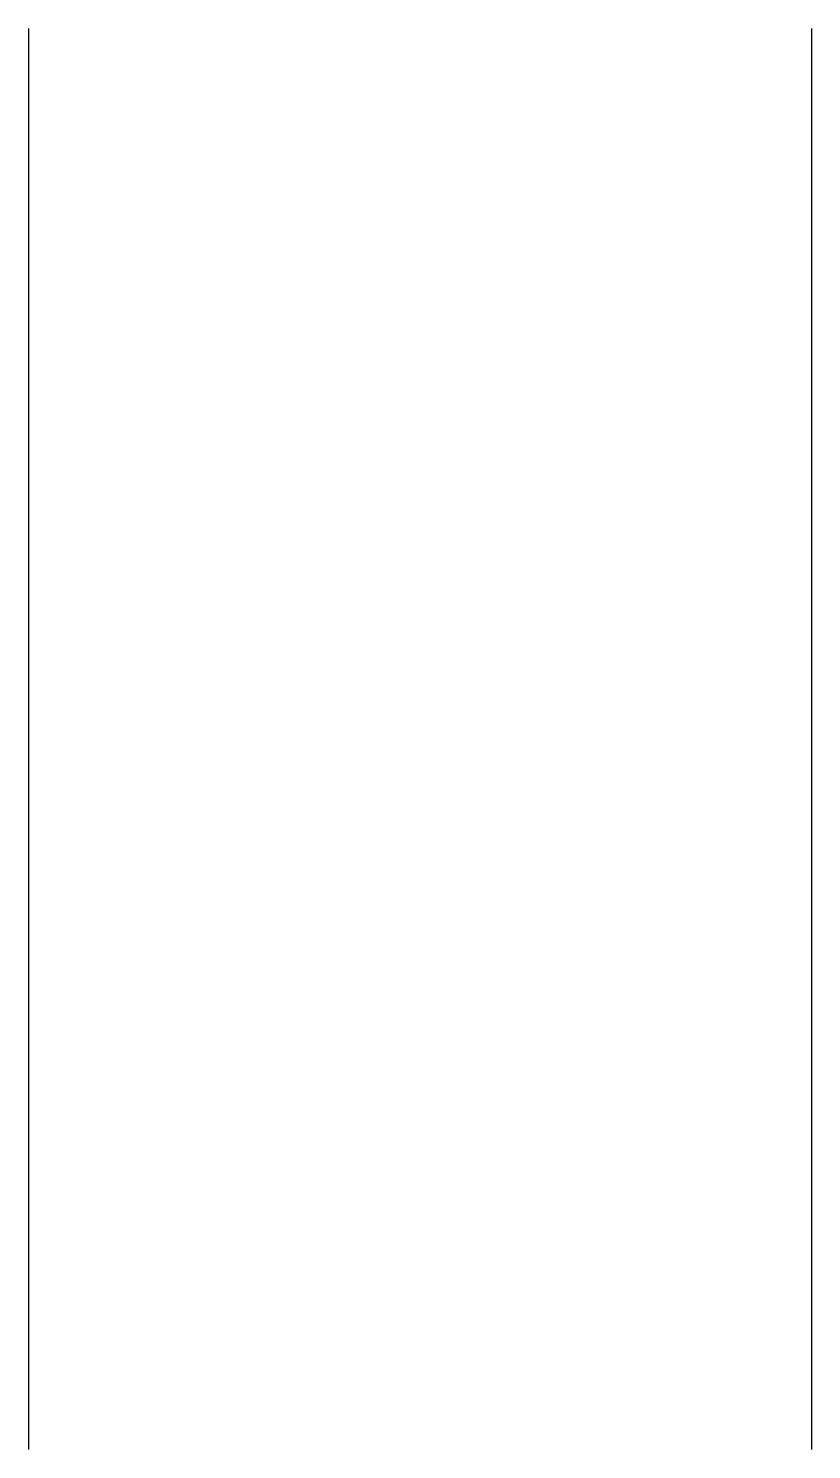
# Model space of a CAD drawing. Extents: x 79.19 to 81.95, y 159.53 to 164.53.
import ezdxf

# ---------------------------------------------------------------- set-up
doc = ezdxf.new("R2010")
doc.units = 0
doc.header["$LTSCALE"] = 10
doc.layers.add('DIMENSION', color=7, linetype='CONTINUOUS')

msp = doc.modelspace()

# ---------------------------------------------------------------- linework, layer by layer
at = {"layer": 'DIMENSION', "color": 0, "linetype": 'CONTINUOUS'}
for p, q in [((79.1904, 164.5251), (79.1904, 159.5251)), ((81.9476, 164.5251), (81.9476, 159.5251))]:
    msp.add_line(p, q, dxfattribs=at)

doc.saveas('drawing.dxf')
